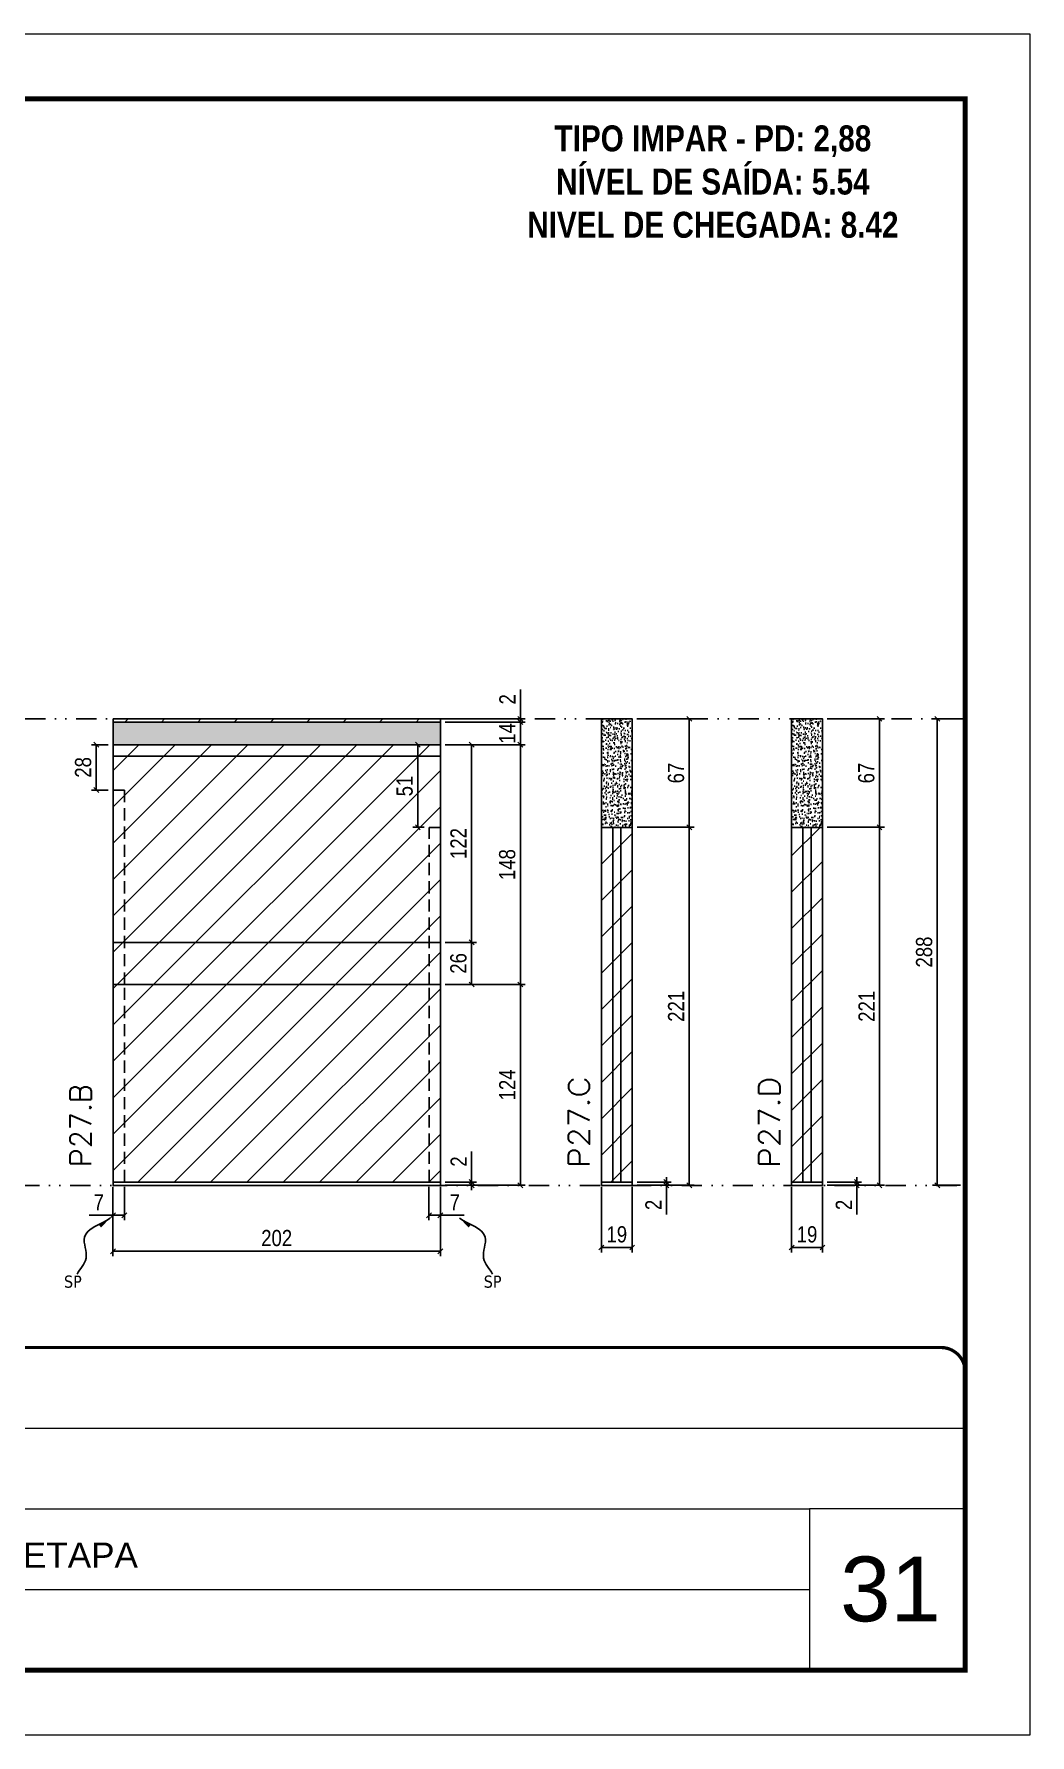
# Model space of a CAD drawing. Extents: x 14400 to 24104, y -21631 to 6985.
# Drawn here: x 18467 to 19082, y -2105 to -1055 of the extents above; entities that cross this region are included whole.
import ezdxf

# ---------------------------------------------------------------- set-up
doc = ezdxf.new("R2010")
doc.units = 0
for name, pattern in [('CONTINUO', [0]), ('DASHED', [0.75, 0.5, -0.25]), ('DIVIDE2', [0.625, 0.25, -0.125, 0, -0.125, 0, -0.125]), ('HIDDEN', [0.375, 0.25, -0.125])]:
    doc.linetypes.add(name, pattern=pattern)
for name, color, linetype, lineweight in [('CARIMBO', 255, 'Continuous', 9), ('Folhas', 255, 'Continuous', 9), ('Hachura', 251, 'Continuous', 9), ('SARRAFO DE PRESSAO', 251, 'DASHED', 9), ('Texto Seção', 7, 'Continuous', 15)]:
    doc.layers.add(name, color=color, linetype=linetype, lineweight=lineweight)
for name, color, linetype in [('COTA', 241, 'Continuous'), ('NOMENCLATURA', 7, 'Continuous'), ('Nível', 160, 'Continuous'), ('Painéis', 200, 'Continuous'), ('SARR_2.2x7', 40, 'Continuous'), ('Sarrafo de Pressão', 42, 'HIDDEN'), ('texto', 7, 'Continuous')]:
    doc.layers.add(name, color=color, linetype=linetype)
doc.styles.add('ARIAL', font='arial.ttf')
doc.styles.add('COTA TECNICA', font='techl___.ttf', dxfattribs={"height": 10})
doc.styles.add('COTA TECNICA-50', font='techl___.ttf', dxfattribs={"height": 10})
doc.styles.add('REGUA-120', font='ROMANS.shx', dxfattribs={"height": 15})
doc.styles.add('ROMANC', font='techb___.ttf', dxfattribs={"height": 2.5})
doc.styles.get("Standard").update_dxf_attribs({"font": 'arial.ttf'})
doc.dimstyles.new('COTA PAINEL-50', dxfattribs={"dimtxt": 10, "dimasz": 3, "dimexe": 3, "dimexo": 3, "dimgap": 3, "dimtad": 1, "dimdec": 1, "dimzin": 12, "dimdsep": 46, "dimtxsty": 'COTA TECNICA-50', "dimblk1": 'OBLIQUE', "dimblk2": 'OBLIQUE', "dimsah": 1, "dimcen": 0.9, "dimclrd": 4, "dimclre": 4, "dimclrt": 240, "dimadec": 1, "dimazin": 3, "dimtfac": 1, "dimtdec": 1, "dimtmove": 0, "dimatfit": 3, "dimfxl": 1, "dimtolj": 1, "dimtzin": 12, "dimarcsym": 0})
doc.dimstyles.new('PAINEL', dxfattribs={"dimtxt": 10, "dimasz": 3, "dimexe": 3, "dimexo": 3, "dimgap": 3, "dimtad": 1, "dimdec": 1, "dimzin": 12, "dimdsep": 46, "dimtxsty": 'COTA TECNICA', "dimblk1": 'OBLIQUE', "dimblk2": 'OBLIQUE', "dimsah": 1, "dimcen": 0.9, "dimclrd": 4, "dimclre": 4, "dimclrt": 240, "dimadec": 1, "dimazin": 3, "dimtfac": 1, "dimtdec": 1, "dimtmove": 0, "dimatfit": 3, "dimfxl": 1, "dimtolj": 1, "dimtzin": 12, "dimarcsym": 0})
doc.dimstyles.get("Standard").update_dxf_attribs({"dimtxt": 0.18, "dimasz": 0.18, "dimexe": 0.18, "dimexo": 0.0625, "dimgap": 0.09, "dimtad": 0, "dimtih": 1, "dimtoh": 1, "dimdec": 4, "dimzin": 0, "dimdsep": 46, "dimtxsty": 'Standard', "dimcen": 0.09, "dimadec": 0, "dimazin": 0, "dimtfac": 1, "dimtdec": 4, "dimtofl": 0, "dimtmove": 0, "dimatfit": 3, "dimfxl": 1, "dimtolj": 1, "dimtzin": 0, "dimarcsym": 0})

# ---------------------------------------------------------------- blocks, each defined once
blk = doc.blocks.new('9999999999')
at = {"color": 30, "linetype": 'CONTINUO'}
for p, q in [((98564.6, 34379.6), (99584, 34379.6)), ((98564.6, 34329.8), (99488, 34329.8)), ((99584, 34329.8), (99488, 34329.8)), ((99488, 34329.8), (99488, 34230.2)), ((98564.6, 34280), (99488, 34280))]:
    blk.add_line(p, q, dxfattribs=at)
at = {"color": 30, "linetype": 'CONTINUO', "const_width": 2}
blk.add_lwpolyline([(99584, 34230.2), (99584, 34414.4, 0.414214), (99569, 34429.4), (98229, 34429.4, 0.414214), (98214, 34414.4), (98214, 34245.2, 0.414214), (98229, 34230.2), (99584, 34230.2)], format="xyb", dxfattribs=at)
at = {"layer": 'Folhas'}
blk.add_lwpolyline([(98139, 34190.2), (99624, 34190.2), (99624, 35240.2), (98139, 35240.2)], close=True, dxfattribs=at)
at = {"layer": 'Folhas', "color": 30, "const_width": 3}
blk.add_lwpolyline([(98214, 34230.2), (99584, 34230.2), (99584, 35200.2), (98214, 35200.2)], close=True, dxfattribs=at)
at = {"color": 7, "linetype": 'Continuous', "ltscale": 5, "style": 'ARIAL'}
blk.add_text('TIPO IMPAR - 1°ETAPA', height=15.483, dxfattribs=at).set_placement((98837.7, 34293.5))
blk = doc.blocks.new('_Oblique')
at = {"color": 0, "linetype": 'ByBlock', "lineweight": -2}
blk.add_line((-0.5, -0.5), (0.5, 0.5), dxfattribs=at)
blk = doc.blocks.new('*D1323')
at = {"layer": 'COTA', "color": 4, "lineweight": -2, "transparency": 16777216}
for p, q in [((18516.1, -1767), (18516.1, -1809.7)), ((18718.1, -1767), (18718.1, -1809.7)), ((18718.1, -1806.7), (18516.1, -1806.7))]:
    blk.add_line(p, q, dxfattribs=at)
at = {"layer": 'Defpoints', "color": 0, "transparency": 16777216}
for p in [(18516.1, -1764), (18718.1, -1764), (18516.1, -1806.7)]:
    blk.add_point(p, dxfattribs=at)
at = {"layer": 'COTA', "color": 4, "lineweight": -2, "transparency": 16777216, "xscale": 3, "yscale": 3, "zscale": 3, "rotation": 180}
blk.add_blockref('_Oblique', (18516.1, -1806.7), dxfattribs=at)
at = {"layer": 'COTA', "color": 4, "lineweight": -2, "transparency": 16777216, "xscale": 3, "yscale": 3, "zscale": 3}
blk.add_blockref('_Oblique', (18718.1, -1806.7), dxfattribs=at)
at = {"layer": 'COTA', "color": 240, "transparency": 16777216, "insert": (18617.1, -1798.6), "char_height": 10, "attachment_point": 5, "style": 'COTA TECNICA'}
blk.add_mtext('\\A1;202', dxfattribs=at)
blk = doc.blocks.new('*D1324')
at = {"layer": 'COTA', "color": 4, "lineweight": -2, "transparency": 16777216}
for p, q in [((18711.1, -1767), (18711.1, -1787.5)), ((18718.1, -1769), (18718.1, -1787.5)), ((18711.1, -1784.5), (18718.1, -1784.5)), ((18718.1, -1784.5), (18732.9, -1784.5))]:
    blk.add_line(p, q, dxfattribs=at)
at = {"layer": 'Defpoints', "color": 0, "transparency": 16777216}
for p in [(18711.1, -1764), (18718.1, -1766), (18718.1, -1784.5)]:
    blk.add_point(p, dxfattribs=at)
at = {"layer": 'COTA', "color": 4, "lineweight": -2, "transparency": 16777216, "xscale": 3, "yscale": 3, "zscale": 3, "rotation": 180}
blk.add_blockref('_Oblique', (18711.1, -1784.5), dxfattribs=at)
at = {"layer": 'COTA', "color": 4, "lineweight": -2, "transparency": 16777216, "xscale": 3, "yscale": 3, "zscale": 3}
blk.add_blockref('_Oblique', (18718.1, -1784.5), dxfattribs=at)
at = {"layer": 'COTA', "color": 240, "transparency": 16777216, "insert": (18727, -1776.5), "char_height": 10, "attachment_point": 5, "style": 'COTA TECNICA-50'}
blk.add_mtext('\\A1;7', dxfattribs=at)
blk = doc.blocks.new('*D1325')
at = {"layer": 'COTA', "color": 4, "lineweight": -2, "transparency": 16777216}
for p, q in [((18516.1, -1769), (18516.1, -1787.5)), ((18523.1, -1767), (18523.1, -1787.5)), ((18516.1, -1784.5), (18501.4, -1784.5)), ((18523.1, -1784.5), (18516.1, -1784.5))]:
    blk.add_line(p, q, dxfattribs=at)
at = {"layer": 'Defpoints', "color": 0, "transparency": 16777216}
for p in [(18516.1, -1766), (18523.1, -1764), (18516.1, -1784.5)]:
    blk.add_point(p, dxfattribs=at)
at = {"layer": 'COTA', "color": 4, "lineweight": -2, "transparency": 16777216, "xscale": 3, "yscale": 3, "zscale": 3, "rotation": 180}
blk.add_blockref('_Oblique', (18516.1, -1784.5), dxfattribs=at)
at = {"layer": 'COTA', "color": 4, "lineweight": -2, "transparency": 16777216, "xscale": 3, "yscale": 3, "zscale": 3}
blk.add_blockref('_Oblique', (18523.1, -1784.5), dxfattribs=at)
at = {"layer": 'COTA', "color": 240, "transparency": 16777216, "insert": (18507.3, -1776.5), "char_height": 10, "attachment_point": 5, "style": 'COTA TECNICA-50'}
blk.add_mtext('\\A1;7', dxfattribs=at)
blk = doc.blocks.new('*D1329')
at = {"layer": 'COTA', "color": 4, "linetype": 'ByBlock', "lineweight": -2, "transparency": 16777216}
for p, q in [((18721.1, -1642), (18770.5, -1642)), ((18767.5, -1766), (18767.5, -1642)), ((18721.1, -1766), (18770.5, -1766))]:
    blk.add_line(p, q, dxfattribs=at)
at = {"layer": 'Defpoints', "color": 0, "linetype": 'ByBlock', "transparency": 16777216}
for p in [(18718.1, -1642), (18767.5, -1642), (18718.1, -1766)]:
    blk.add_point(p, dxfattribs=at)
at = {"layer": 'COTA', "color": 4, "linetype": 'ByBlock', "lineweight": -2, "transparency": 16777216, "xscale": 3, "yscale": 3, "zscale": 3}
for p, rotation in [((18767.5, -1642), 90), ((18767.5, -1766), 270)]:
    blk.add_blockref('_Oblique', p, dxfattribs=dict(at, rotation=rotation))
at = {"layer": 'COTA', "color": 240, "linetype": 'ByBlock', "transparency": 16777216, "insert": (18759.4, -1704), "char_height": 10, "attachment_point": 5, "rotation": 90, "style": 'COTA TECNICA'}
blk.add_mtext('\\A1;124', dxfattribs=at)
blk = doc.blocks.new('*D1326')
at = {"layer": 'COTA', "color": 4, "lineweight": -2, "transparency": 16777216}
for p, q in [((18737.4, -1764), (18737.4, -1745.2)), ((18721.1, -1764), (18740.4, -1764)), ((18721.1, -1766), (18740.4, -1766)), ((18737.4, -1766), (18737.4, -1764)), ((18737.4, -1766), (18737.4, -1769))]:
    blk.add_line(p, q, dxfattribs=at)
at = {"layer": 'Defpoints', "color": 0, "transparency": 16777216}
for p in [(18718.1, -1764), (18718.1, -1766), (18737.4, -1766)]:
    blk.add_point(p, dxfattribs=at)
at = {"layer": 'COTA', "color": 4, "lineweight": -2, "transparency": 16777216, "xscale": 3, "yscale": 3, "zscale": 3}
for p, rotation in [((18737.4, -1764), 270), ((18737.4, -1766), 90)]:
    blk.add_blockref('_Oblique', p, dxfattribs=dict(at, rotation=rotation))
at = {"layer": 'COTA', "color": 240, "transparency": 16777216, "insert": (18729.4, -1751.3), "char_height": 10, "attachment_point": 5, "rotation": 90, "style": 'COTA TECNICA-50'}
blk.add_mtext('\\A1;2', dxfattribs=at)
blk = doc.blocks.new('*D1330')
at = {"layer": 'COTA', "color": 4, "linetype": 'ByBlock', "lineweight": -2, "transparency": 16777216}
for p, q in [((18721.1, -1642), (18770.5, -1642)), ((18767.5, -1766), (18767.5, -1642)), ((18721.1, -1766), (18770.5, -1766))]:
    blk.add_line(p, q, dxfattribs=at)
at = {"layer": 'Defpoints', "color": 0, "linetype": 'ByBlock', "transparency": 16777216}
for p in [(18718.1, -1642), (18767.5, -1642), (18718.1, -1766)]:
    blk.add_point(p, dxfattribs=at)
at = {"layer": 'COTA', "color": 4, "linetype": 'ByBlock', "lineweight": -2, "transparency": 16777216, "xscale": 3, "yscale": 3, "zscale": 3}
for p, rotation in [((18767.5, -1642), 90), ((18767.5, -1766), 270)]:
    blk.add_blockref('_Oblique', p, dxfattribs=dict(at, rotation=rotation))
at = {"layer": 'COTA', "color": 240, "linetype": 'ByBlock', "transparency": 16777216, "insert": (18759.4, -1704), "char_height": 10, "attachment_point": 5, "rotation": 90, "style": 'COTA TECNICA'}
blk.add_mtext('\\A1;124', dxfattribs=at)
blk = doc.blocks.new('*D1331')
at = {"layer": 'COTA', "color": 4, "lineweight": -2, "transparency": 16777216}
for p, q in [((18721.1, -1494), (18770.5, -1494)), ((18767.5, -1642), (18767.5, -1494)), ((18721.1, -1642), (18770.5, -1642))]:
    blk.add_line(p, q, dxfattribs=at)
at = {"layer": 'Defpoints', "color": 0, "transparency": 16777216}
for p in [(18718.1, -1494), (18767.5, -1494), (18718.1, -1642)]:
    blk.add_point(p, dxfattribs=at)
at = {"layer": 'COTA', "color": 4, "lineweight": -2, "transparency": 16777216, "xscale": 3, "yscale": 3, "zscale": 3}
for p, rotation in [((18767.5, -1494), 90), ((18767.5, -1642), 270)]:
    blk.add_blockref('_Oblique', p, dxfattribs=dict(at, rotation=rotation))
at = {"layer": 'COTA', "color": 240, "transparency": 16777216, "insert": (18759.4, -1568), "char_height": 10, "attachment_point": 5, "rotation": 90, "style": 'COTA TECNICA'}
blk.add_mtext('\\A1;148', dxfattribs=at)
blk = doc.blocks.new('*D1332')
at = {"layer": 'COTA', "color": 4, "lineweight": -2, "transparency": 16777216}
for p, q in [((18721.1, -1480), (18770.5, -1480)), ((18767.5, -1494), (18767.5, -1480)), ((18721.1, -1494), (18770.5, -1494))]:
    blk.add_line(p, q, dxfattribs=at)
at = {"layer": 'Defpoints', "color": 0, "transparency": 16777216}
for p in [(18718.1, -1480), (18767.5, -1480), (18718.1, -1494)]:
    blk.add_point(p, dxfattribs=at)
at = {"layer": 'COTA', "color": 4, "lineweight": -2, "transparency": 16777216, "xscale": 3, "yscale": 3, "zscale": 3}
for p, rotation in [((18767.5, -1480), 90), ((18767.5, -1494), 270)]:
    blk.add_blockref('_Oblique', p, dxfattribs=dict(at, rotation=rotation))
at = {"layer": 'COTA', "color": 240, "transparency": 16777216, "insert": (18759.4, -1487), "char_height": 10, "attachment_point": 5, "rotation": 90, "style": 'COTA TECNICA'}
blk.add_mtext('\\A1;14', dxfattribs=at)
blk = doc.blocks.new('*D1333')
at = {"layer": 'COTA', "color": 4, "lineweight": -2, "transparency": 16777216}
for p, q in [((18708.1, -1494), (18701.2, -1494)), ((18704.2, -1545), (18704.2, -1494)), ((18708.1, -1545), (18701.2, -1545))]:
    blk.add_line(p, q, dxfattribs=at)
at = {"layer": 'Defpoints', "color": 0, "transparency": 16777216}
for p in [(18704.2, -1494), (18711.1, -1494), (18711.1, -1545)]:
    blk.add_point(p, dxfattribs=at)
at = {"layer": 'COTA', "color": 4, "lineweight": -2, "transparency": 16777216, "xscale": 3, "yscale": 3, "zscale": 3}
for p, rotation in [((18704.2, -1494), 90), ((18704.2, -1545), 270)]:
    blk.add_blockref('_Oblique', p, dxfattribs=dict(at, rotation=rotation))
at = {"layer": 'COTA', "color": 240, "transparency": 16777216, "insert": (18696.1, -1519.5), "char_height": 10, "attachment_point": 5, "rotation": 90, "style": 'COTA TECNICA'}
blk.add_mtext('\\A1;51', dxfattribs=at)
blk = doc.blocks.new('*D1334')
at = {"layer": 'COTA', "color": 4, "lineweight": -2, "transparency": 16777216}
for p, q in [((18513.1, -1494), (18502.8, -1494)), ((18505.8, -1522), (18505.8, -1494)), ((18513.1, -1522), (18502.8, -1522))]:
    blk.add_line(p, q, dxfattribs=at)
at = {"layer": 'Defpoints', "color": 0, "transparency": 16777216}
for p in [(18505.8, -1494), (18516.1, -1494), (18516.1, -1522)]:
    blk.add_point(p, dxfattribs=at)
at = {"layer": 'COTA', "color": 4, "lineweight": -2, "transparency": 16777216, "xscale": 3, "yscale": 3, "zscale": 3}
for p, rotation in [((18505.8, -1494), 90), ((18505.8, -1522), 270)]:
    blk.add_blockref('_Oblique', p, dxfattribs=dict(at, rotation=rotation))
at = {"layer": 'COTA', "color": 240, "transparency": 16777216, "insert": (18497.7, -1508), "char_height": 10, "attachment_point": 5, "rotation": 90, "style": 'COTA TECNICA'}
blk.add_mtext('\\A1;28', dxfattribs=at)
blk = doc.blocks.new('*D1335')
at = {"layer": 'COTA', "color": 4, "lineweight": -2, "transparency": 16777216}
for p, q in [((18721.1, -1616), (18740.4, -1616)), ((18737.4, -1642), (18737.4, -1616)), ((18721.1, -1642), (18740.4, -1642))]:
    blk.add_line(p, q, dxfattribs=at)
at = {"layer": 'Defpoints', "color": 0, "transparency": 16777216}
for p in [(18718.1, -1616), (18737.4, -1616), (18718.1, -1642)]:
    blk.add_point(p, dxfattribs=at)
at = {"layer": 'COTA', "color": 4, "lineweight": -2, "transparency": 16777216, "xscale": 3, "yscale": 3, "zscale": 3}
for p, rotation in [((18737.4, -1616), 90), ((18737.4, -1642), 270)]:
    blk.add_blockref('_Oblique', p, dxfattribs=dict(at, rotation=rotation))
at = {"layer": 'COTA', "color": 240, "transparency": 16777216, "insert": (18729.3, -1629), "char_height": 10, "attachment_point": 5, "rotation": 90, "style": 'COTA TECNICA'}
blk.add_mtext('\\A1;26', dxfattribs=at)
blk = doc.blocks.new('*D1327')
at = {"layer": 'COTA', "color": 4, "lineweight": -2, "transparency": 16777216}
for p, q in [((18721.1, -1494), (18740.4, -1494)), ((18737.4, -1616), (18737.4, -1494)), ((18721.1, -1616), (18740.4, -1616))]:
    blk.add_line(p, q, dxfattribs=at)
at = {"layer": 'Defpoints', "color": 0, "transparency": 16777216}
for p in [(18718.1, -1494), (18737.4, -1494), (18718.1, -1616)]:
    blk.add_point(p, dxfattribs=at)
at = {"layer": 'COTA', "color": 4, "lineweight": -2, "transparency": 16777216, "xscale": 3, "yscale": 3, "zscale": 3}
for p, rotation in [((18737.4, -1494), 90), ((18737.4, -1616), 270)]:
    blk.add_blockref('_Oblique', p, dxfattribs=dict(at, rotation=rotation))
at = {"layer": 'COTA', "color": 240, "transparency": 16777216, "insert": (18729.3, -1555), "char_height": 10, "attachment_point": 5, "rotation": 90, "style": 'COTA TECNICA'}
blk.add_mtext('\\A1;122', dxfattribs=at)
blk = doc.blocks.new('*D1320')
at = {"layer": 'COTA', "color": 4, "lineweight": -2, "transparency": 16777216}
for p, q in [((18817.5, -1767), (18817.5, -1807.4)), ((18836.5, -1767), (18836.5, -1807.4)), ((18817.5, -1804.4), (18836.5, -1804.4))]:
    blk.add_line(p, q, dxfattribs=at)
at = {"layer": 'Defpoints', "color": 0, "transparency": 16777216}
for p in [(18817.5, -1764), (18836.5, -1764), (18836.5, -1804.4)]:
    blk.add_point(p, dxfattribs=at)
at = {"layer": 'COTA', "color": 4, "lineweight": -2, "transparency": 16777216, "xscale": 3, "yscale": 3, "zscale": 3, "rotation": 180}
blk.add_blockref('_Oblique', (18817.5, -1804.4), dxfattribs=at)
at = {"layer": 'COTA', "color": 4, "lineweight": -2, "transparency": 16777216, "xscale": 3, "yscale": 3, "zscale": 3}
blk.add_blockref('_Oblique', (18836.5, -1804.4), dxfattribs=at)
at = {"layer": 'COTA', "color": 240, "transparency": 16777216, "insert": (18827, -1796.3), "char_height": 10, "attachment_point": 5, "style": 'COTA TECNICA'}
blk.add_mtext('\\A1;19', dxfattribs=at)
blk = doc.blocks.new('*D1321')
at = {"layer": 'COTA', "color": 4, "lineweight": -2, "transparency": 16777216}
for p, q in [((18857.6, -1764), (18857.6, -1761)), ((18839.5, -1764), (18860.6, -1764)), ((18839.5, -1766), (18860.6, -1766)), ((18857.6, -1764), (18857.6, -1766)), ((18857.6, -1766), (18857.6, -1784.1))]:
    blk.add_line(p, q, dxfattribs=at)
at = {"layer": 'Defpoints', "color": 0, "transparency": 16777216}
for p in [(18836.5, -1764), (18836.5, -1766), (18857.6, -1764)]:
    blk.add_point(p, dxfattribs=at)
at = {"layer": 'COTA', "color": 4, "lineweight": -2, "transparency": 16777216, "xscale": 3, "yscale": 3, "zscale": 3}
for p, rotation in [((18857.6, -1764), 270), ((18857.6, -1766), 90)]:
    blk.add_blockref('_Oblique', p, dxfattribs=dict(at, rotation=rotation))
at = {"layer": 'COTA', "color": 240, "transparency": 16777216, "insert": (18849.6, -1778.1), "char_height": 10, "attachment_point": 5, "rotation": 90, "style": 'COTA TECNICA-50'}
blk.add_mtext('\\A1;2', dxfattribs=at)
blk = doc.blocks.new('*D1322')
at = {"layer": 'COTA', "color": 4, "lineweight": -2, "transparency": 16777216}
for p, q in [((18839.5, -1545), (18874.7, -1545)), ((18871.7, -1766), (18871.7, -1545)), ((18839.5, -1766), (18874.7, -1766))]:
    blk.add_line(p, q, dxfattribs=at)
at = {"layer": 'Defpoints', "color": 0, "transparency": 16777216}
for p in [(18836.5, -1545), (18871.7, -1545), (18836.5, -1766)]:
    blk.add_point(p, dxfattribs=at)
at = {"layer": 'COTA', "color": 4, "lineweight": -2, "transparency": 16777216, "xscale": 3, "yscale": 3, "zscale": 3}
for p, rotation in [((18871.7, -1545), 90), ((18871.7, -1766), 270)]:
    blk.add_blockref('_Oblique', p, dxfattribs=dict(at, rotation=rotation))
at = {"layer": 'COTA', "color": 240, "transparency": 16777216, "insert": (18863.6, -1655.5), "char_height": 10, "attachment_point": 5, "rotation": 90, "style": 'COTA TECNICA-50'}
blk.add_mtext('\\A1;221', dxfattribs=at)
blk = doc.blocks.new('*D1328')
at = {"layer": 'COTA', "color": 4, "lineweight": -2, "transparency": 16777216}
for p, q in [((18839.5, -1478), (18874.7, -1478)), ((18871.7, -1545), (18871.7, -1478)), ((18839.5, -1545), (18874.7, -1545))]:
    blk.add_line(p, q, dxfattribs=at)
at = {"layer": 'Defpoints', "color": 0, "transparency": 16777216}
for p in [(18836.5, -1478), (18871.7, -1478), (18836.5, -1545)]:
    blk.add_point(p, dxfattribs=at)
at = {"layer": 'COTA', "color": 4, "lineweight": -2, "transparency": 16777216, "xscale": 3, "yscale": 3, "zscale": 3}
for p, rotation in [((18871.7, -1478), 90), ((18871.7, -1545), 270)]:
    blk.add_blockref('_Oblique', p, dxfattribs=dict(at, rotation=rotation))
at = {"layer": 'COTA', "color": 240, "transparency": 16777216, "insert": (18863.6, -1511.5), "char_height": 10, "attachment_point": 5, "rotation": 90, "style": 'COTA TECNICA'}
blk.add_mtext('\\A1;67', dxfattribs=at)
blk = doc.blocks.new('*D1336')
at = {"layer": 'COTA', "color": 4, "lineweight": -2, "transparency": 16777216}
for p, q in [((19039, -1478), (19021.8, -1478)), ((19024.8, -1766), (19024.8, -1478)), ((19039, -1766), (19021.8, -1766))]:
    blk.add_line(p, q, dxfattribs=at)
at = {"layer": 'Defpoints', "color": 0, "transparency": 16777216}
for p in [(19024.8, -1478), (19042, -1478), (19042, -1766)]:
    blk.add_point(p, dxfattribs=at)
at = {"layer": 'COTA', "color": 4, "lineweight": -2, "transparency": 16777216, "xscale": 3, "yscale": 3, "zscale": 3}
for p, rotation in [((19024.8, -1478), 90), ((19024.8, -1766), 270)]:
    blk.add_blockref('_Oblique', p, dxfattribs=dict(at, rotation=rotation))
at = {"layer": 'COTA', "color": 240, "transparency": 16777216, "insert": (19016.7, -1622), "char_height": 10, "attachment_point": 5, "rotation": 90, "style": 'COTA TECNICA'}
blk.add_mtext('\\A1;288', dxfattribs=at)
blk = doc.blocks.new('*D2036')
at = {"layer": 'COTA', "color": 4, "lineweight": -2, "transparency": 16777216}
for p, q in [((18767.5, -1478), (18767.5, -1459.9)), ((18721.1, -1478), (18770.5, -1478)), ((18721.1, -1480), (18770.5, -1480)), ((18767.5, -1480), (18767.5, -1478)), ((18767.5, -1480), (18767.5, -1483))]:
    blk.add_line(p, q, dxfattribs=at)
at = {"layer": 'Defpoints', "color": 0, "transparency": 16777216}
for p in [(18718.1, -1478), (18718.1, -1480), (18767.5, -1478)]:
    blk.add_point(p, dxfattribs=at)
at = {"layer": 'COTA', "color": 4, "lineweight": -2, "transparency": 16777216, "xscale": 3, "yscale": 3, "zscale": 3}
for p, rotation in [((18767.5, -1478), 270), ((18767.5, -1480), 90)]:
    blk.add_blockref('_Oblique', p, dxfattribs=dict(at, rotation=rotation))
at = {"layer": 'COTA', "color": 240, "transparency": 16777216, "insert": (18759.5, -1466), "char_height": 10, "attachment_point": 5, "rotation": 90, "style": 'COTA TECNICA'}
blk.add_mtext('\\A1;2', dxfattribs=at)
blk = doc.blocks.new('*D2037')
at = {"layer": 'COTA', "color": 4, "lineweight": -2, "transparency": 16777216}
for p, q in [((18934.9, -1767), (18934.9, -1807.4)), ((18953.9, -1767), (18953.9, -1807.4)), ((18934.9, -1804.4), (18953.9, -1804.4))]:
    blk.add_line(p, q, dxfattribs=at)
at = {"layer": 'Defpoints', "color": 0, "transparency": 16777216}
for p in [(18934.9, -1764), (18953.9, -1764), (18953.9, -1804.4)]:
    blk.add_point(p, dxfattribs=at)
at = {"layer": 'COTA', "color": 4, "lineweight": -2, "transparency": 16777216, "xscale": 3, "yscale": 3, "zscale": 3, "rotation": 180}
blk.add_blockref('_Oblique', (18934.9, -1804.4), dxfattribs=at)
at = {"layer": 'COTA', "color": 4, "lineweight": -2, "transparency": 16777216, "xscale": 3, "yscale": 3, "zscale": 3}
blk.add_blockref('_Oblique', (18953.9, -1804.4), dxfattribs=at)
at = {"layer": 'COTA', "color": 240, "transparency": 16777216, "insert": (18944.4, -1796.3), "char_height": 10, "attachment_point": 5, "style": 'COTA TECNICA'}
blk.add_mtext('\\A1;19', dxfattribs=at)
blk = doc.blocks.new('*D2038')
at = {"layer": 'COTA', "color": 4, "lineweight": -2, "transparency": 16777216}
for p, q in [((18975.1, -1764), (18975.1, -1761)), ((18956.9, -1764), (18978.1, -1764)), ((18956.9, -1766), (18978.1, -1766)), ((18975.1, -1764), (18975.1, -1766)), ((18975.1, -1766), (18975.1, -1784.1))]:
    blk.add_line(p, q, dxfattribs=at)
at = {"layer": 'Defpoints', "color": 0, "transparency": 16777216}
for p in [(18953.9, -1764), (18953.9, -1766), (18975.1, -1764)]:
    blk.add_point(p, dxfattribs=at)
at = {"layer": 'COTA', "color": 4, "lineweight": -2, "transparency": 16777216, "xscale": 3, "yscale": 3, "zscale": 3}
for p, rotation in [((18975.1, -1764), 270), ((18975.1, -1766), 90)]:
    blk.add_blockref('_Oblique', p, dxfattribs=dict(at, rotation=rotation))
at = {"layer": 'COTA', "color": 240, "transparency": 16777216, "insert": (18967.1, -1778.1), "char_height": 10, "attachment_point": 5, "rotation": 90, "style": 'COTA TECNICA-50'}
blk.add_mtext('\\A1;2', dxfattribs=at)
blk = doc.blocks.new('*D2039')
at = {"layer": 'COTA', "color": 4, "lineweight": -2, "transparency": 16777216}
for p, q in [((18956.9, -1545), (18992.1, -1545)), ((18989.1, -1766), (18989.1, -1545)), ((18956.9, -1766), (18992.1, -1766))]:
    blk.add_line(p, q, dxfattribs=at)
at = {"layer": 'Defpoints', "color": 0, "transparency": 16777216}
for p in [(18953.9, -1545), (18989.1, -1545), (18953.9, -1766)]:
    blk.add_point(p, dxfattribs=at)
at = {"layer": 'COTA', "color": 4, "lineweight": -2, "transparency": 16777216, "xscale": 3, "yscale": 3, "zscale": 3}
for p, rotation in [((18989.1, -1545), 90), ((18989.1, -1766), 270)]:
    blk.add_blockref('_Oblique', p, dxfattribs=dict(at, rotation=rotation))
at = {"layer": 'COTA', "color": 240, "transparency": 16777216, "insert": (18981.1, -1655.5), "char_height": 10, "attachment_point": 5, "rotation": 90, "style": 'COTA TECNICA-50'}
blk.add_mtext('\\A1;221', dxfattribs=at)
blk = doc.blocks.new('*D2040')
at = {"layer": 'COTA', "color": 4, "lineweight": -2, "transparency": 16777216}
for p, q in [((18956.9, -1478), (18992.1, -1478)), ((18989.1, -1545), (18989.1, -1478)), ((18956.9, -1545), (18992.1, -1545))]:
    blk.add_line(p, q, dxfattribs=at)
at = {"layer": 'Defpoints', "color": 0, "transparency": 16777216}
for p in [(18953.9, -1478), (18989.1, -1478), (18953.9, -1545)]:
    blk.add_point(p, dxfattribs=at)
at = {"layer": 'COTA', "color": 4, "lineweight": -2, "transparency": 16777216, "xscale": 3, "yscale": 3, "zscale": 3}
for p, rotation in [((18989.1, -1478), 90), ((18989.1, -1545), 270)]:
    blk.add_blockref('_Oblique', p, dxfattribs=dict(at, rotation=rotation))
at = {"layer": 'COTA', "color": 240, "transparency": 16777216, "insert": (18981, -1511.5), "char_height": 10, "attachment_point": 5, "rotation": 90, "style": 'COTA TECNICA'}
blk.add_mtext('\\A1;67', dxfattribs=at)

msp = doc.modelspace()

# ---------------------------------------------------------------- hatches: boundary and pattern name
at = {"layer": 'COTA'}
h = msp.add_hatch(dxfattribs=at)
h.set_pattern_fill('AR-CONC', color=256, scale=0.03)
h.set_pattern_definition([(50, (2056.974, -28), (5.4655401, -0.4781726), [0.5715, -6.2865]), (355, (2056.974, -28), (-1.0573026, 5.7317054), [0.4572, -5.0292175]), (100.451445, (2057.4297, -28.04), (4.4082374, 5.2535326), [0.4857003, -5.3427073]), (46.1842, (2056.974, -26.476), (8.1323712, -1.2612698), [0.85725, -9.42975]), (96.63556, (2057.652, -26.581), (7.122124, 7.4227837), [0.7285507, -8.0140682]), (351.18415, (2056.974, -26.476), (7.122124, 7.4227837), [0.685799, -7.543792]), (21, (2057.736, -26.857), (4.5484317, -3.067956), [0.5715, -6.2865]), (326, (2057.736, -26.857), (1.8540609, 5.525639), [0.4572, -5.0292]), (71.451445, (2058.115, -27.1127), (6.4024926, 2.457683), [0.4857003, -5.3426981]), (37.5, (2056.9742, -28), (0.0926581, 2.53665117), [0, -4.96824, 0, -5.1054, 0, -5.04825]), (7.5, (2056.9742, -28), (2.00458988, 3.00541724), [0, -2.91084, 0, -4.85394, 0, -1.92405]), (327.5, (2055.275, -28), (4.06771786, -0.17186232), [0, -1.905, 0, -5.9436, 0, -7.8867]), (317.5, (2054.513, -28), (4.44387544, 0.7627947), [0, -2.4765, 0, -3.94716, 0, -5.6007])])
h.paths.add_polyline_path([(18516.13, -1480.02), (18516.13, -1494.02), (18718.13, -1494.02), (18718.13, -1480.02)])
h = msp.add_hatch(dxfattribs=at)
h.set_pattern_fill('AR-CONC', color=256, scale=0.03)
h.set_pattern_definition([(50, (74.402, -5770.8755), (5.4655401, -0.4781726), [0.5715, -6.2865]), (355, (74.402, -5770.8755), (-1.0573026, 5.7317054), [0.4572, -5.0292175]), (100.451445, (74.8575, -5770.9154), (4.4082374, 5.2535326), [0.4857003, -5.3427073]), (46.1842, (74.402, -5769.3515), (8.1323712, -1.2612698), [0.85725, -9.42975]), (96.635558, (75.08, -5769.457), (7.122124, 7.4227837), [0.7285507, -8.0140682]), (351.18415, (74.402, -5769.3515), (7.122124, 7.4227837), [0.685799, -7.543792]), (21, (75.164, -5769.7325), (4.5484317, -3.0679559), [0.5715, -6.2865]), (326, (75.164, -5769.7325), (1.8540609, 5.525639), [0.4572, -5.0292]), (71.451445, (75.543, -5769.988), (6.4024926, 2.457683), [0.4857003, -5.3426981]), (37.5, (74.402, -5770.8755), (0.0926581, 2.53665117), [0, -4.96824, 0, -5.1054, 0, -5.04825]), (7.5, (74.402, -5770.8755), (2.00458988, 3.00541724), [0, -2.91084, 0, -4.85394, 0, -1.92405]), (327.5, (72.7028, -5770.8755), (4.06771786, -0.17186232), [0, -1.905, 0, -5.9436, 0, -7.8867]), (317.5, (71.9408, -5770.8755), (4.44387544, 0.7627947), [0, -2.4765, 0, -3.94716, 0, -5.6007])])
h.paths.add_polyline_path([(18836.46, -1478.02), (18817.46, -1478.02), (18817.46, -1545.02), (18836.46, -1545.02)])
h = msp.add_hatch(dxfattribs=at)
h.set_pattern_fill('AR-CONC', color=256, scale=0.03)
h.set_pattern_definition([(50, (191.8285, -5770.8755), (5.4655401, -0.4781726), [0.5715, -6.2865]), (355, (191.8285, -5770.8755), (-1.0573026, 5.7317054), [0.4572, -5.0292175]), (100.451445, (192.284, -5770.9154), (4.4082374, 5.2535326), [0.4857003, -5.3427073]), (46.1842, (191.8285, -5769.3515), (8.1323712, -1.2612698), [0.85725, -9.42975]), (96.635558, (192.506, -5769.457), (7.122124, 7.4227837), [0.7285507, -8.0140682]), (351.18415, (191.8285, -5769.3515), (7.122124, 7.4227837), [0.685799, -7.543792]), (21, (192.5905, -5769.7325), (4.5484317, -3.0679559), [0.5715, -6.2865]), (326, (192.5905, -5769.7325), (1.8540609, 5.525639), [0.4572, -5.0292]), (71.451445, (192.9695, -5769.988), (6.4024926, 2.457683), [0.4857003, -5.3426981]), (37.5, (191.8285, -5770.8755), (0.0926581, 2.53665117), [0, -4.96824, 0, -5.1054, 0, -5.04825]), (7.5, (191.8285, -5770.8755), (2.00458988, 3.00541724), [0, -2.91084, 0, -4.85394, 0, -1.92405]), (327.5, (190.1292, -5770.8755), (4.06771786, -0.17186232), [0, -1.905, 0, -5.9436, 0, -7.8867]), (317.5, (189.3672, -5770.8755), (4.44387544, 0.7627947), [0, -2.4765, 0, -3.94716, 0, -5.6007])])
h.paths.add_polyline_path([(18953.88, -1478.02), (18934.88, -1478.02), (18934.88, -1545.02), (18953.88, -1545.02)])
at = {"layer": 'Hachura', "linetype": 'ByBlock'}
h = msp.add_hatch(dxfattribs=at)
h.set_pattern_fill('ANSI31', color=256, scale=5)
h.paths.add_polyline_path([(18718.13, -1478.02), (18516.13, -1478.02), (18516.13, -1480.02), (18718.13, -1480.02)])
h = msp.add_hatch(dxfattribs=at)
h.set_pattern_fill('ANSI31', color=256, scale=5)
h.paths.add_polyline_path([(18400.15, -1545.02), (18198.15, -1545.02), (18198.15, -1642.02), (18400.15, -1642.02)])
h.paths.add_polyline_path([(18400.15, -1642.02), (18198.15, -1642.02), (18198.15, -1764.02), (18400.15, -1764.02)])
h.paths.add_polyline_path([(18718.13, -1642.02), (18516.13, -1642.02), (18516.13, -1764.02), (18718.13, -1764.02)])
h.paths.add_polyline_path([(18718.13, -1616.02), (18516.13, -1616.02), (18516.13, -1642.02), (18718.13, -1642.02)])
h.paths.add_polyline_path([(18718.13, -1494.02), (18516.13, -1494.02), (18516.13, -1616.02), (18718.13, -1616.02)])
h = msp.add_hatch(dxfattribs=at)
h.set_pattern_fill('ANSI31', color=256, scale=5)
h.paths.add_polyline_path([(18836.46, -1545.02), (18817.46, -1545.02), (18817.46, -1764.02), (18836.46, -1764.02)])
h.paths.add_polyline_path([(18953.88, -1545.02), (18934.88, -1545.02), (18934.88, -1764.02), (18953.88, -1764.02)])

# ---------------------------------------------------------------- linework, layer by layer
at = {"layer": 'COTA'}
for p, q in [((18516.13, -1494.02), (18516.13, -1480.02)), ((18718.13, -1494.02), (18718.13, -1480.02)), ((18523.13, -1522.02), (18516.13, -1522.02)), ((18711.13, -1545.02), (18718.13, -1545.02))]:
    msp.add_line(p, q, dxfattribs=at)
for points in [[(18817.46, -1545.02), (18836.46, -1545.02), (18836.46, -1478.02), (18817.46, -1478.02)], [(18934.88, -1545.02), (18953.88, -1545.02), (18953.88, -1478.02), (18934.88, -1478.02)]]:
    msp.add_lwpolyline(points, close=True, dxfattribs=at)
at = {"layer": 'Nível', "color": 4, "linetype": 'DIVIDE2', "ltscale": 50}
for p, q in [((18178.83, -1478.02), (19041.97, -1478.02)), ((17671.97, -1766.02), (19041.97, -1766.02))]:
    msp.add_line(p, q, dxfattribs=at)
at = {"layer": 'Painéis'}
for p, q in [((18516.13, -1478.02), (18718.13, -1478.02)), ((18516.13, -1480.02), (18516.13, -1478.02)), ((18516.13, -1480.02), (18718.13, -1480.02)), ((18718.13, -1480.02), (18718.13, -1478.02)), ((18516.13, -1764.02), (18516.13, -1494.02)), ((18718.13, -1494.02), (18516.13, -1494.02)), ((18718.13, -1494.02), (18718.13, -1764.02)), ((18817.46, -1545.02), (18817.46, -1764.02)), ((18817.46, -1545.02), (18836.46, -1545.02)), ((18836.46, -1545.02), (18836.46, -1764.02)), ((18934.88, -1545.02), (18934.88, -1764.02)), ((18934.88, -1545.02), (18953.88, -1545.02)), ((18953.88, -1545.02), (18953.88, -1764.02)), ((18718.13, -1616.02), (18516.13, -1616.02)), ((18718.13, -1642.02), (18516.13, -1642.02)), ((18516.13, -1764.02), (18718.13, -1764.02)), ((18817.46, -1764.02), (18836.46, -1764.02)), ((18817.46, -1766.02), (18817.46, -1764.02)), ((18836.46, -1766.02), (18817.46, -1766.02)), ((18836.46, -1764.02), (18836.46, -1766.02)), ((18934.88, -1764.02), (18953.88, -1764.02)), ((18934.88, -1766.02), (18934.88, -1764.02)), ((18953.88, -1766.02), (18934.88, -1766.02)), ((18953.88, -1764.02), (18953.88, -1766.02))]:
    msp.add_line(p, q, dxfattribs=at)
msp.add_lwpolyline([(18718.13, -1764.02), (18516.13, -1764.02), (18516.13, -1766.02), (18718.13, -1766.02)], close=True, dxfattribs=at)
at = {"layer": 'SARR_2.2x7'}
for p, q in [((18718.13, -1501.02), (18516.13, -1501.02)), ((18824.46, -1545.02), (18824.46, -1764.02)), ((18829.46, -1545.02), (18829.46, -1764.02)), ((18941.88, -1545.02), (18941.88, -1764.02)), ((18946.88, -1545.02), (18946.88, -1764.02))]:
    msp.add_line(p, q, dxfattribs=at)
at = {"layer": 'Sarrafo de Pressão', "ltscale": 30}
for p, q in [((18523.13, -1642.02), (18523.13, -1522.02)), ((18711.13, -1642.02), (18711.13, -1545.02)), ((18523.13, -1764.02), (18523.13, -1642.02)), ((18711.13, -1764.02), (18711.13, -1642.02))]:
    msp.add_line(p, q, dxfattribs=at)

# ---------------------------------------------------------------- block references
at = {"layer": 'SARRAFO DE PRESSAO', "color": 6, "linetype": 'ByBlock'}
msp.add_blockref('9999999999', (-80542.01, -36295.5), dxfattribs=at)

# ---------------------------------------------------------------- texts
at = {"layer": 'CARIMBO', "style": 'ARIAL'}
msp.add_text('31', height=40, dxfattribs=at).set_placement((18964.83, -2035.15))
at = {"layer": 'NOMENCLATURA', "color": 2, "insert": (18886.29, -1111.71), "char_height": 16, "attachment_point": 2, "style": 'ROMANC'}
msp.add_mtext_dynamic_manual_height_columns('TIPO IMPAR - PD: 2,88\\PNÍVEL DE SAÍDA: 5.54\\PNIVEL DE CHEGADA: 8.42', width=432.3511, gutter_width=1, heights=[0], dxfattribs=at)
at = {"layer": 'texto', "color": 0, "char_height": 7.5, "attachment_point": 5}
for insert in [(18491.36, -1825.51), (18750.38, -1825.51)]:
    msp.add_mtext('{\\fTahoma|b0|i0|c0|p34;\\C4;SP}', dxfattribs=dict(at, insert=insert))
at = {"layer": 'Texto Seção', "style": 'REGUA-120', "width": 1.1}
for s, p in [('P27.C', (18810.21, -1755.25)), ('P27.D', (18927.63, -1755.25))]:
    msp.add_text(s, height=13, rotation=90, dxfattribs=at).set_placement(p)
at = {"layer": 'Texto Seção', "insert": (18502.66, -1754.76), "char_height": 13, "width": 285.3299, "attachment_point": 7, "rotation": 90, "style": 'REGUA-120'}
msp.add_mtext('\\pt26;P27.B', dxfattribs=at)

# ---------------------------------------------------------------- dimensions: what is measured, and where the dimension line sits
at = {"layer": 'COTA'}
for base, p1, p2, angle, dimstyle, picture, middle in [((18767.5, -1478.02), (18718.13, -1480.02), (18718.13, -1478.02), 90, 'PAINEL', '*D2036', (18759.5, -1465.96)), ((18871.69, -1478.02), (18836.46, -1545.02), (18836.46, -1478.02), 90, 'PAINEL', '*D1328', (18863.59, -1511.52)), ((18989.12, -1478.02), (18953.88, -1545.02), (18953.88, -1478.02), 90, 'PAINEL', '*D2040', (18981.01, -1511.52)), ((19024.76, -1478.02), (19041.97, -1766.02), (19041.97, -1478.02), 90, 'PAINEL', '*D1336', (19016.66, -1622.02)), ((18505.83, -1494.02), (18516.13, -1522.02), (18516.13, -1494.02), 90, 'PAINEL', '*D1334', (18497.74, -1508.02)), ((18704.18, -1494.02), (18711.13, -1545.02), (18711.13, -1494.02), 90, 'PAINEL', '*D1333', (18696.07, -1519.52)), ((18767.5, -1494.02), (18718.13, -1642.02), (18718.13, -1494.02), 90, 'PAINEL', '*D1331', (18759.41, -1568.02)), ((18871.69, -1545.02), (18836.46, -1766.02), (18836.46, -1545.02), 90, 'COTA PAINEL-50', '*D1322', (18863.63, -1655.52)), ((18989.12, -1545.02), (18953.88, -1766.02), (18953.88, -1545.02), 90, 'COTA PAINEL-50', '*D2039', (18981.06, -1655.52)), ((18737.39, -1616.02), (18718.13, -1642.02), (18718.13, -1616.02), 90, 'PAINEL', '*D1335', (18729.29, -1629.02)), ((18516.13, -1784.53), (18523.13, -1764.02), (18516.13, -1766.02), 180, 'COTA PAINEL-50', '*D1325', (18507.27, -1776.45))]:
    dim = msp.add_linear_dim(base=base, p1=p1, p2=p2, angle=angle, dimstyle=dimstyle, dxfattribs=at)
    dim.commit()
    dim.dimension.update_dxf_attribs({"geometry": picture, "text_midpoint": middle})
for base, p1, p2, dimstyle, picture, middle in [((18767.5, -1480.02), (18718.13, -1494.02), (18718.13, -1480.02), 'PAINEL', '*D1332', (18767.5, -1487.02)), ((18737.39, -1766.02), (18718.13, -1764.02), (18718.13, -1766.02), 'COTA PAINEL-50', '*D1326', (18737.39, -1751.27)), ((18857.65, -1764.02), (18836.46, -1766.02), (18836.46, -1764.02), 'COTA PAINEL-50', '*D1321', (18857.65, -1778.07)), ((18975.08, -1764.02), (18953.88, -1766.02), (18953.88, -1764.02), 'COTA PAINEL-50', '*D2038', (18975.08, -1778.07))]:
    dim = msp.add_linear_dim(base=base, p1=p1, p2=p2, angle=90, dimstyle=dimstyle, dxfattribs=at)
    dim.commit()
    dim.dimension.update_dxf_attribs({"geometry": picture, "text_midpoint": middle, "dimtype": 160})
for base, p1, p2, angle, override, picture, middle in [((18737.39, -1494.02), (18718.13, -1616.02), (18718.13, -1494.02), 90, {"dimtmove": 1}, '*D1327', (18729.33, -1555.02)), ((18516.13, -1806.69), (18718.13, -1764.02), (18516.13, -1764.02), 180, {"dimarcsym": 2}, '*D1323', (18617.13, -1798.59))]:
    dim = msp.add_linear_dim(base=base, p1=p1, p2=p2, angle=angle, dimstyle='PAINEL', override=override, dxfattribs=at)
    dim.commit()
    dim.dimension.update_dxf_attribs({"geometry": picture, "text_midpoint": middle})
at = {"layer": 'COTA', "linetype": 'ByBlock'}
for picture in ['*D1329', '*D1330']:
    dim = msp.add_aligned_dim(p1=(18718.13, -1766.02), p2=(18718.13, -1642.02), distance=-49.37, dimstyle='PAINEL', dxfattribs=at)
    dim.commit()
    dim.dimension.update_dxf_attribs({"geometry": picture, "text_midpoint": (18759.43, -1704.02)})
at = {"layer": 'COTA'}
dim = msp.add_linear_dim(base=(18718.13, -1784.53), p1=(18711.13, -1764.02), p2=(18718.13, -1766.02), dimstyle='COTA PAINEL-50', dxfattribs=at)
dim.commit()
dim.dimension.update_dxf_attribs({"geometry": '*D1324', "text_midpoint": (18727, -1776.45)})
for base, p1, p2, picture, middle in [((18836.46, -1804.38), (18817.46, -1764.02), (18836.46, -1764.02), '*D1320', (18826.96, -1796.29)), ((18953.88, -1804.38), (18934.88, -1764.02), (18953.88, -1764.02), '*D2037', (18944.38, -1796.29))]:
    dim = msp.add_linear_dim(base=base, p1=p1, p2=p2, dimstyle='PAINEL', override={"dimarcsym": 2}, dxfattribs=at)
    dim.commit()
    dim.dimension.update_dxf_attribs({"geometry": picture, "text_midpoint": middle})

# ---------------------------------------------------------------- leaders
at = {"layer": 'COTA', "path_type": 1}
for points in [[(18514.31, -1786.2), (18498.52, -1798.03), (18499.45, -1811.04), (18493.89, -1820.82)], [(18729.96, -1786.2), (18745.75, -1798.03), (18744.82, -1811.04), (18750.38, -1820.82)]]:
    msp.add_leader(points, dimstyle='Standard', override={"dimasz": 8}, dxfattribs=at)

doc.saveas('drawing.dxf')
